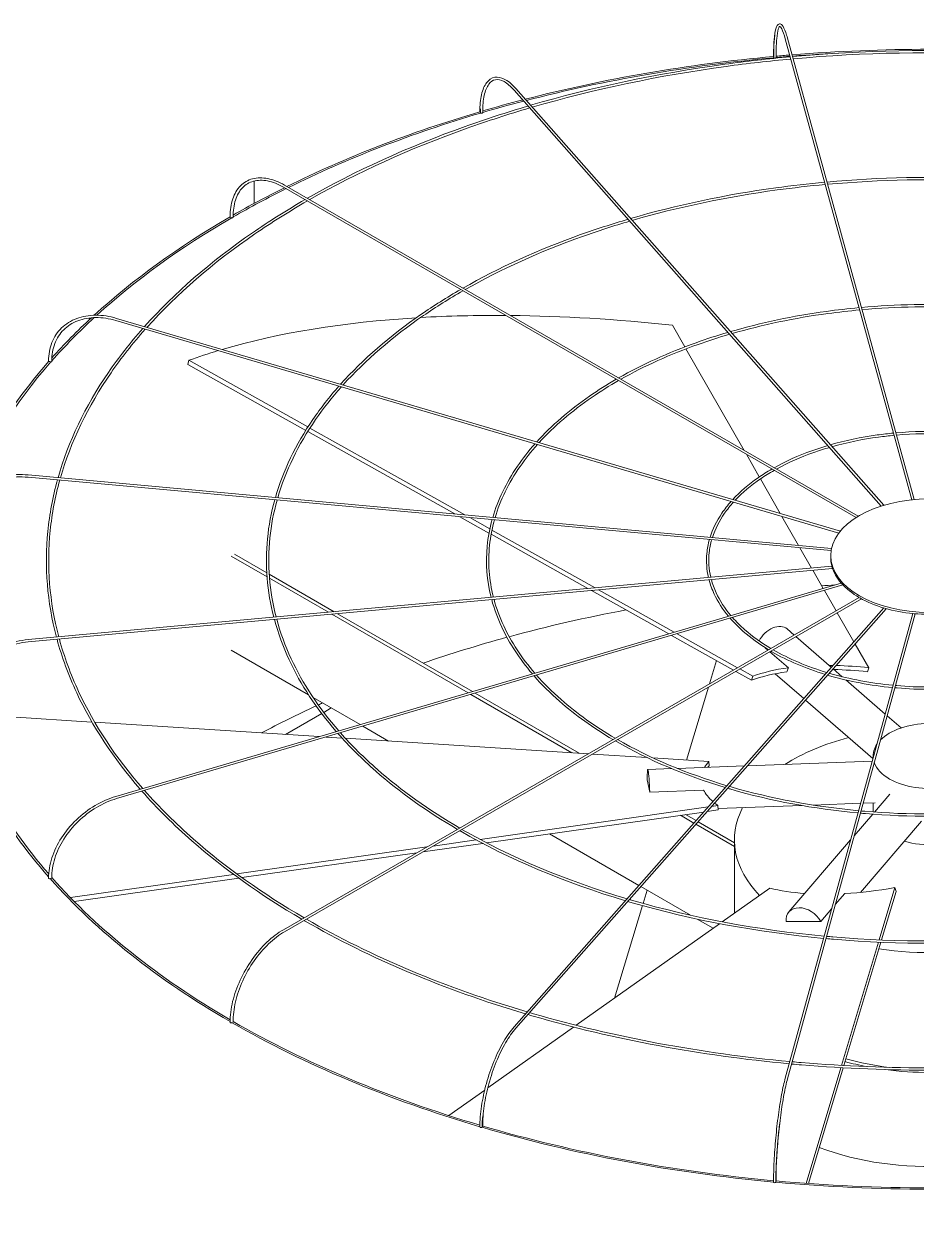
# Model space of a CAD drawing. Header units: millimetres. Extents: x -312439 to 477422, y -331570 to 212570.
# Drawn here: x -171475 to -170528, y -85869 to -84605 of the extents above; entities that cross this region are included whole.
import ezdxf

# ---------------------------------------------------------------- set-up
doc = ezdxf.new("R2010")
doc.units = ezdxf.units.MM

msp = doc.modelspace()

# ---------------------------------------------------------------- linework, layer by layer
at = {"color": 3, "linetype": 'Continuous', "lineweight": 0, "extrusion": (-1.11022e-16, 0.816497, 0.57735)}
for p, q in [((-170666.743, -84621.283), (-170532.388, -85111.041)), ((-170529.913, -85110.803), (-170664.381, -84620.635)), ((-170564.789, -85117.701), (-170954.738, -84675.844)), ((-170562.224, -85116.905), (-170952.902, -84674.223)), ((-171230.769, -84772.393), (-171230.769, -84796.166)), ((-171198.415, -84776.83), (-170589.223, -85128.547)), ((-171199.639, -84778.951), (-170591.588, -85130.01)), ((-171403.974, -84917.719), (-171403.974, -84918.007)), ((-171405.706, -84917.9), (-171405.706, -84919.62)), ((-170609.9, -85146.452), (-171377.526, -84920.636)), ((-170608.265, -85144.38), (-171376.835, -84918.286)), ((-170773.442, -84948.632), (-170786.653, -84925.571)), ((-170710.477, -85058.541), (-170772.209, -84950.783)), ((-171301.275, -84967.188), (-171300.04, -84962.9)), ((-171176.042, -85037.379), (-171301.275, -84967.188)), ((-171300.04, -84962.9), (-171173.716, -85033.703)), ((-171017.771, -85126.087), (-171173.903, -85038.578)), ((-171171.575, -85034.903), (-171007.154, -85127.058)), ((-170694.313, -85086.755), (-170708.056, -85062.767)), ((-170618.099, -85165.094), (-171470.952, -85087.106)), ((-170617.641, -85162.676), (-171470.729, -85084.667)), ((-170672.051, -85125.615), (-170693.092, -85088.887)), ((-170981.417, -85146.463), (-171012.527, -85129.026)), ((-171001.91, -85129.997), (-170980.524, -85141.984)), ((-170652.654, -85159.475), (-170670.292, -85128.686)), ((-170978.285, -85143.239), (-170868.813, -85204.596)), ((-170876.451, -85205.295), (-170979.157, -85147.729)), ((-171217.384, -85188.693), (-171251.708, -85168.876)), ((-170638.852, -85183.568), (-170651.167, -85162.07)), ((-170618.508, -85172.43), (-170618.508, -85170.43)), ((-170617.295, -85181.596), (-171470.952, -85259.658)), ((-171255.172, -85170.876), (-171217.112, -85192.85)), ((-171470.729, -85262.097), (-170616.572, -85183.99)), ((-171145.945, -85229.938), (-171214.842, -85190.161)), ((-171214.54, -85194.335), (-171151.926, -85230.485)), ((-170626.467, -85205.186), (-170637.513, -85185.905)), ((-170607.345, -85199.561), (-171377.526, -85426.128)), ((-170605.507, -85201.573), (-171376.835, -85428.478)), ((-170790.534, -85253.45), (-170872.678, -85207.409)), ((-170865.04, -85206.711), (-170784.707, -85251.736)), ((-170612.818, -85229.011), (-170625.215, -85207.371)), ((-171199.639, -85567.813), (-170588.302, -85214.857)), ((-170585.825, -85216.255), (-171198.415, -85569.934)), ((-171148.249, -85232.608), (-171003.591, -85316.126)), ((-170999.002, -85314.776), (-171142.268, -85232.061)), ((-170562.083, -85225.996), (-170954.738, -85670.92)), ((-170559.479, -85226.749), (-170952.902, -85672.541)), ((-170666.743, -85725.481), (-170531.345, -85231.923)), ((-170528.866, -85232.146), (-170664.381, -85726.129)), ((-170593.895, -85262.043), (-170611.6, -85231.137)), ((-170721.837, -85291.953), (-170787.546, -85255.124)), ((-170781.72, -85253.41), (-170717.46, -85289.427)), ((-170664.868, -85248.321), (-170657.43, -85254.768)), ((-170655.471, -85256.465), (-170617.79, -85289.119)), ((-171172.916, -85318.366), (-171255.172, -85270.876)), ((-170688.067, -85268.174), (-170685.101, -85270.744)), ((-170578.17, -85289.491), (-170592.609, -85264.288)), ((-170747.198, -85306.595), (-170739.743, -85281.917)), ((-170683.142, -85272.441), (-170663.413, -85289.538)), ((-170702.6, -85302.735), (-170719.351, -85293.347)), ((-170714.975, -85290.82), (-170701.365, -85298.448)), ((-170677.453, -85295.923), (-170647.048, -85322.272)), ((-170615.939, -85290.723), (-170606.358, -85299.025)), ((-170579.406, -85293.778), (-170578.17, -85289.491)), ((-170702.6, -85302.735), (-170701.365, -85298.448)), ((-170602.336, -85302.511), (-170560.625, -85338.657)), ((-171118.333, -85349.88), (-171168.178, -85321.102)), ((-171000.662, -85317.818), (-170893.314, -85379.795)), ((-170885.525, -85380.292), (-170996.072, -85316.467)), ((-170771.652, -85387.555), (-170748.232, -85310.021)), ((-171148.842, -85332.266), (-171156.904, -85336.92)), ((-170645.197, -85323.876), (-170573.593, -85385.926)), ((-171403.006, -85347.285), (-171489.168, -85341.79)), ((-171161.808, -85362.67), (-171400.063, -85347.473)), ((-171159.042, -85338.154), (-171197.554, -85360.39)), ((-170558.573, -85340.435), (-170543.637, -85353.378)), ((-171088.03, -85367.375), (-171115.403, -85351.572)), ((-171137.43, -85364.224), (-171154.675, -85363.125)), ((-170875.906, -85380.905), (-171133.911, -85364.449)), ((-170813.871, -85384.862), (-170871.494, -85381.187)), ((-170747.76, -85389.079), (-170807.228, -85385.286)), ((-170573.478, -85383.29), (-170573.478, -85385.508)), ((-170812.755, -85397.642), (-170787.278, -85396.698)), ((-170781.327, -85396.477), (-170710.21, -85393.841)), ((-170747.664, -85393.746), (-170747.76, -85389.079)), ((-170706.832, -85393.716), (-170574.383, -85388.807)), ((-170810.715, -85421.571), (-170813.348, -85408.564)), ((-170753.487, -85419.45), (-170810.715, -85421.571)), ((-170744.931, -85436.886), (-170738.276, -85435.94)), ((-170738.181, -85440.607), (-170738.276, -85435.94)), ((-170738.211, -85439.125), (-170649.316, -85435.83)), ((-170637.058, -85435.376), (-170586.646, -85433.507)), ((-170584.08, -85433.412), (-170571.159, -85432.933)), ((-170573.478, -85433.019), (-170573.478, -85442.689)), ((-170571.945, -85442.801), (-170555.6, -85423.73)), ((-170990.907, -85471.856), (-170748.666, -85437.417)), ((-170753.39, -85442.769), (-170983.919, -85475.543)), ((-170778.143, -85446.289), (-170763.803, -85454.568)), ((-170761.464, -85451.918), (-170772.584, -85445.498)), ((-170738.181, -85440.607), (-170749.654, -85442.238)), ((-170593.581, -85468.046), (-170573.926, -85445.112)), ((-170761.638, -85455.818), (-170720.756, -85479.421)), ((-170720.756, -85475.421), (-170759.3, -85453.168)), ((-170586.869, -85528.16), (-170522.028, -85452.503)), ((-171040.832, -85478.954), (-170994.996, -85472.437)), ((-170822.266, -85520.814), (-170917.125, -85466.047)), ((-170720.756, -85550.29), (-170720.756, -85472.528)), ((-170662.959, -85548.996), (-170597.316, -85472.405)), ((-171249.105, -85508.564), (-171047.331, -85479.878)), ((-171058.087, -85486.088), (-171243.72, -85512.479)), ((-170988.072, -85476.134), (-171051.588, -85485.164)), ((-171425.941, -85533.704), (-171252.567, -85509.056)), ((-171247.214, -85512.976), (-171421.91, -85537.812)), ((-170767.493, -85552.438), (-170820.102, -85522.064)), ((-170683.172, -85523.667), (-170733.665, -85559.433)), ((-170567.132, -85578.628), (-170550.494, -85523.142)), ((-170549.164, -85527.334), (-170550.494, -85523.142)), ((-170817.668, -85539.898), (-170813.443, -85525.908)), ((-170613.609, -85541.056), (-170603.657, -85529.443)), ((-170549.164, -85527.334), (-170564.578, -85578.737)), ((-170848.041, -85640.45), (-170818.377, -85542.243)), ((-170629.089, -85559.117), (-170617.345, -85545.414)), ((-170736.436, -85561.397), (-170888.898, -85669.39)), ((-170743.414, -85566.339), (-170760.478, -85556.488)), ((-170665.916, -85559.263), (-170629.089, -85559.117)), ((-170607.118, -85711.974), (-170567.858, -85581.047)), ((-170565.304, -85581.158), (-170604.574, -85712.118)), ((-170891.525, -85671.251), (-170982.647, -85735.795)), ((-170644.698, -85837.295), (-170607.841, -85714.385)), ((-170605.297, -85714.531), (-170642.165, -85837.478)), ((-170985.971, -85738.15), (-171024.209, -85765.236))]:
    msp.add_line(p, q, dxfattribs=at)
at = {"color": 3, "linetype": 'Continuous', "lineweight": 0}
for centre, major_axis, ratio, start_param, end_param in [((-170513.583, -85237.965), (-1048.768, 0), 0.57735027, 4.85438672, 4.86842813), ((-170513.583, -85237.965), (-1048.768, 0), 0.57735027, 4.57359934, 4.85199434), ((-170513.583, -85237.965), (-1046.319, 0), 0.57735027, 4.79833842, 4.85195343), ((-170513.583, -85237.965), (-1048.768, 0), 0.57735027, 4.87097639, 5.13416564), ((-170513.583, -85237.965), (-1046.319, 0), 0.57735027, 4.87108521, 5.13404975), ((-170677.983, -84640.512), (1.225, 0), 0.57735027, 3.14159265, 3.70729107), ((-170677.792, -84641.211), (1.225, 0.004), 0.56474576, 3.29698969, 4.86778602), ((-170677.792, -84641.211), (1.225, 0.004), 0.56474576, 4.86778602, 6.28318531), ((-170513.583, -85237.965), (-1046.319, 0), 0.57735027, 4.85435141, 4.86879705), ((-170513.583, -85237.965), (-1048.768, 0), 0.57735027, 5.13694439, 5.18189128), ((-170513.583, -85237.965), (-1046.319, 0), 0.57735027, 5.13683502, 5.18307763), ((-170513.583, -85237.965), (-1048.768, 0), 0.57735027, 5.18510484, 5.42093263), ((-170513.583, -85237.965), (-1046.319, 0), 0.57735027, 5.18527527, 5.42075236), ((-170989.868, -84699.019), (1.225, 0), 0.57735027, 3.14159265, 4.134446), ((-170989.312, -84699.65), (1.225, 0.01), 0.56597275, 3.60793822, 5.17873454), ((-170989.312, -84699.65), (1.225, 0.01), 0.56597275, 5.17873454, 6.28318531), ((-170513.583, -85237.965), (-1046.319, 0), 0.57735027, 5.42407254, 5.49730565), ((-170513.583, -85237.965), (-1048.768, 0), 0.57735027, 5.42424502, 5.49496708), ((-170513.583, -85237.965), (-1048.768, 0), 0.57735027, 5.49938311, 5.72060344), ((-170513.583, -85237.965), (-1046.319, 0), 0.57735027, 5.49937067, 5.71908805), ((-171255.174, -84810.307), (1.225, 0), 0.57735027, 3.14159265, 4.45055499), ((-171254.308, -84810.807), (1.225, 0.016), 0.56830663, 3.91933875, 5.49013508), ((-171254.308, -84810.807), (1.225, 0.016), 0.56830663, 5.49013508, 6.28318531), ((-170513.583, -85237.965), (-1046.319, 0), 0.57735027, 5.72402786, 5.81143896), ((-170513.583, -85237.965), (-1048.768, 0), 0.57735027, 5.72583618, 5.80677108), ((-170512.347, -85404.389), (-971.388, 279.904), 0.41303809, 5.42335715, 5.70815224), ((-170512.347, -85404.389), (-971.388, 279.904), 0.41303809, 5.31032739, 5.41762277), ((-170512.347, -85404.389), (-971.388, 279.904), 0.41303809, 5.11506512, 5.30461302), ((-170512.347, -85404.389), (-971.388, 279.904), 0.41303809, 5.71506764, 5.76687966), ((-170513.583, -85237.965), (-1048.768, 0), 0.57735027, 5.81359811, 6.07011802), ((-170513.583, -85237.965), (-1046.319, 0), 0.57735027, 5.81336511, 6.06128621), ((-171447.929, -84963.481), (1.225, 0), 0.57735027, 3.14159265, 4.76471425), ((-171446.838, -84963.802), (1.225, 0.021), 0.57151893, 4.23145457, 5.8022509), ((-171446.838, -84963.802), (1.225, 0.021), 0.57151893, 5.8022509, 6.28318531), ((-170514.016, -85172.43), (-104.492, 0), 0.57735027, 0, 0.1535113), ((-170514.016, -85172.43), (-104.492, 0), 0.57735027, 0.16064797, 0.46767057), ((-170513.583, -85802.853), (1046.319, 0), 0.57735027, 1.66704137, 1.68043487), ((-170514.016, -85172.43), (-104.492, 0), 0.57735027, 0.47480723, 0.78182983), ((-170514.016, -85172.43), (-104.492, 0), 0.57735027, 0.7889665, 1.0959891), ((-170513.583, -85802.853), (1046.319, 0), 0.57735027, 1.88378363, 2.01152702), ((-170514.016, -85172.43), (-104.492, 0), 0.57735027, 1.10312576, 1.41014836), ((-170514.016, -85172.43), (-104.492, 0), 0.57735027, 1.41728503, 1.72430763), ((-170679.347, -85265.029), (-14.478, -16.707), 0.67950023, 3.14159265, 5.02860292), ((-170513.583, -85802.853), (1046.319, 0), 0.57735027, 2.01409491, 2.11046953), ((-170513.583, -85408.676), (-233.097, 67.167), 0.41303809, 5.53223376, 5.76687966), ((-170512.347, -85404.389), (233.097, -67.167), 0.41303809, 2.38836611, 2.62528701), ((-170512.347, -85404.389), (233.097, -67.167), 0.41303809, 2.14647482, 2.1667574), ((-170513.583, -85408.676), (-233.097, 67.167), 0.41303809, 5.11506512, 5.27837519), ((-170512.347, -85404.389), (233.097, -67.167), 0.41303809, 1.97347247, 2.1313259), ((-170513.583, -85237.965), (-1048.768, 0), 0.57735027, 0.1585854, 0.46892864), ((-170513.583, -85237.965), (-1046.319, 0), 0.57735027, 0.15790655, 0.46457773), ((-170513.583, -85802.853), (1046.319, 0), 0.57735027, 2.24276735, 2.31574628), ((-170513.583, -85802.853), (1046.319, 0), 0.57735027, 2.23436866, 2.24000128), ((-170513.583, -85383.29), (-59.895, 0), 0.57735027, 3.69756416, 5.76575409), ((-170513.583, -85472.528), (-207.174, 0), 0.57735027, 5.13902547, 5.54737639), ((-170513.583, -85383.29), (-59.895, 0), 0.57735027, 5.91432374, 6.33788761), ((-170811.936, -85419.735), (-0.819, 22.092), 0.05230802, 4.627231, 7.32191967), ((-170513.678, -85404.009), (-242.531, -4.942), 0.30331876, 6.01219977, 6.09914028), ((-170513.583, -85408.676), (-242.531, -4.942), 0.30331876, 6.01219977, 6.0333648), ((-170513.583, -85383.29), (-59.895, 0), 0.57735027, 0.20327195, 0.78539816), ((-170513.583, -85383.29), (-59.895, 0), 0.57735027, 0.78539816, 2.89978042), ((-170513.678, -85404.009), (-242.531, -4.942), 0.30331876, 0.14390811, 0.31767721), ((-170513.678, -85404.009), (-242.531, -4.942), 0.30331876, 0.34103276, 0.38082901), ((-170513.583, -85472.528), (-207.174, 0), 0.57735027, 5.99169836, 6.79713651), ((-170513.583, -85442.912), (-59.895, 0), 0.57735027, 1.1079301, 2.23846982), ((-171447.929, -85512.949), (1.225, 0), 0.57735027, 3.14159265, 5.70719205), ((-170513.583, -85237.965), (-1048.768, 0), 0.57735027, 0.4725868, 0.78374969), ((-171446.838, -85512.628), (1.225, 0.021), 0.58304212, 5.17373692, 6.28318531), ((-170513.583, -85237.965), (-1046.319, 0), 0.57735027, 0.47175253, 0.78145685), ((-170514.913, -85404.484), (-231.216, -73.381), 0.44048996, 0.62708313, 0.83556185), ((-170514.913, -85404.484), (-231.216, -73.381), 0.44048996, 1.04197677, 1.27889767), ((-170646.172, -85563.382), (16.786, -14.386), 0.73180825, 1.0914656, 3.78615427), ((-170513.583, -85472.528), (-207.174, 0), 0.57735027, 1.30817895, 1.9425337), ((-171255.174, -85666.123), (1.225, 0), 0.57735027, 3.14159265, 6.02135132), ((-170513.583, -85237.965), (-1048.768, 0), 0.57735027, 0.78656596, 1.09808088), ((-171254.308, -85665.623), (1.225, 0.017), 0.58625442, 5.48989346, 6.28318531), ((-170513.583, -85237.965), (-1046.319, 0), 0.57735027, 0.78587838, 1.09689941), ((-170513.583, -85597.033), (-212.072, 0), 0.57735027, 1.13383327, 1.25213937), ((-170513.583, -85597.033), (-207.174, 0), 0.57735027, 1.12739667, 1.36460952), ((-170513.583, -85597.033), (-212.072, 0), 0.57735027, 1.3476903, 1.79509044), ((-170989.312, -85776.78), (-1.225, -0.011), 0.58858829, 2.66526492, 3.14159265), ((-170513.583, -85237.965), (-1046.319, 0), 0.57735027, 1.10010535, 1.41183726), ((-170989.868, -85777.41), (-1.225, 0), 0.57735027, 0, 3.14159265), ((-170513.583, -85237.965), (-1048.768, 0), 0.57735027, 1.10054445, 1.41220862), ((-170513.583, -85697.033), (-212.072, 0), 0.57735027, 0.98594125, 2.34464399), ((-170513.583, -85800.853), (-1048.768, 0), 0.57735027, 0, 3.14159265), ((-170677.983, -85835.917), (-1.225, 0), 0.57735027, 0, 3.14159265), ((-170513.583, -85237.965), (-1048.768, 0), 0.57735027, 1.41453598, 1.72626058), ((-170677.792, -85835.219), (-1.225, -0.004), 0.58981528, 2.98275574, 3.14159265), ((-170513.583, -85237.965), (-1046.319, 0), 0.57735027, 1.41438895, 1.72636573)]:
    msp.add_ellipse(centre, major_axis=major_axis, ratio=ratio, start_param=start_param, end_param=end_param, dxfattribs=at)
msp.add_ellipse((-170514.016, -85170.43), major_axis=(-104.492, 0), ratio=0.57735027, dxfattribs=at)
for points, knots in [([(-170679.208, -84640.512), (-170679.208, -84633.698), (-170679.002, -84627.632), (-170678.191, -84617.559), (-170677.593, -84613.562), (-170675.986, -84607.875), (-170675.084, -84605.814), (-170671.944, -84605.353), (-170670.95, -84605.943), (-170668.746, -84608.285), (-170667.516, -84610.903), (-170665.598, -84616.428), (-170664.989, -84618.419), (-170664.381, -84620.635)], [4.71238898, 4.71238898, 4.71238898, 4.71238898, 5.02654825, 5.02654825, 5.34070751, 5.34070751, 5.65486678, 5.65486678, 5.82360284, 5.82360284, 6.1377621, 6.1377621, 6.28318531, 6.28318531, 6.28318531, 6.28318531]), ([(-170666.743, -84621.283), (-170668.016, -84616.643), (-170669.293, -84613.077), (-170671.517, -84608.754), (-170672.514, -84608.155), (-170672.62, -84608.155), (-170673.439, -84608.75), (-170674.848, -84613.408), (-170675.426, -84616.807), (-170676.268, -84625.781), (-170676.516, -84631.5), (-170676.568, -84639.052), (-170676.57, -84640.12), (-170676.567, -84641.207)], [0, 0, 0, 0, 0.31526689, 0.31526689, 0.60947257, 0.60947257, 0.92674061, 0.92674061, 1.22083726, 1.22083726, 1.53563039, 1.53563039, 1.5863402, 1.5863402, 1.5863402, 1.5863402]), ([(-170677.681, -84615.972), (-170677.717, -84616.214), (-170677.753, -84616.461), (-170678.361, -84620.809), (-170678.738, -84626.021), (-170678.99, -84634.97), (-170679.026, -84638.011), (-170679.016, -84641.212)], [7.384497053, 7.384497053, 7.384497053, 7.384497053, 7.403952931, 7.403952931, 7.721220971, 7.721220971, 7.869487909, 7.869487909, 7.869487909, 7.869487909]), ([(-170369.005, -84640.153), (-170390.25, -84638.232), (-170411.61, -84636.732), (-170508.31, -84631.889), (-170584.376, -84633.401), (-170659.026, -84640.153)], [3.771589677, 3.771589677, 3.771589677, 3.771589677, 3.840445898, 3.840445898, 4.082391957, 4.082391957, 4.082391957, 4.082391957]), ([(-170369.663, -84642.553), (-170390.455, -84640.678), (-170411.357, -84639.209), (-170507.609, -84634.337), (-170583.697, -84635.82), (-170658.368, -84642.553)], [3.7720633, 3.7720633, 3.7720633, 3.7720633, 3.839550132, 3.839550132, 4.081918334, 4.081918334, 4.081918334, 4.081918334]), ([(-170661.504, -84640.379), (-170684.801, -84642.523), (-170707.958, -84645.176), (-170802.326, -84658.141), (-170871.736, -84672.821), (-170937.241, -84691.969)], [4.085069591, 4.085069591, 4.085069591, 4.085069591, 4.160608173, 4.160608173, 4.395665913, 4.395665913, 4.395665913, 4.395665913]), ([(-170660.846, -84642.779), (-170683.877, -84644.892), (-170706.772, -84647.503), (-170800.758, -84660.345), (-170870.053, -84674.944), (-170935.45, -84693.998)], [4.084600117, 4.084600117, 4.084600117, 4.084600117, 4.159387709, 4.159387709, 4.39434399, 4.39434399, 4.39434399, 4.39434399]), ([(-170991.093, -84699.019), (-170991.093, -84692.159), (-170990.491, -84685.964), (-170988.106, -84675.462), (-170986.327, -84671.151), (-170981.605, -84664.812), (-170978.609, -84662.788), (-170972.049, -84661.65), (-170968.612, -84662.343), (-170961.359, -84666.024), (-170957.502, -84669.167), (-170953.405, -84673.658), (-170953.153, -84673.938), (-170952.902, -84674.223)], [4.71238898, 4.71238898, 4.71238898, 4.71238898, 5.02654825, 5.02654825, 5.34070751, 5.34070751, 5.65486678, 5.65486678, 5.94845155, 5.94845155, 6.26261081, 6.26261081, 6.28318531, 6.28318531, 6.28318531, 6.28318531]), ([(-170954.738, -84675.844), (-170958.394, -84671.701), (-170962.026, -84668.639), (-170968.758, -84664.952), (-170971.82, -84664.326), (-170977.185, -84665.266), (-170979.573, -84666.842), (-170983.681, -84672.436), (-170985.347, -84676.454), (-170987.556, -84686.466), (-170988.115, -84692.428), (-170988.091, -84699.254), (-170988.089, -84699.446), (-170988.088, -84699.639)], [0, 0, 0, 0, 0.31464476, 0.31464476, 0.6289116, 0.6289116, 0.94617964, 0.94617964, 1.26344768, 1.26344768, 1.5772832, 1.5772832, 1.5863402, 1.5863402, 1.5863402, 1.5863402]), ([(-170939.836, -84692.73), (-170962.653, -84699.451), (-170984.993, -84706.713), (-171067.384, -84736.126), (-171123.7, -84761.77), (-171174.277, -84790.766)], [4.398772282, 4.398772282, 4.398772282, 4.398772282, 4.480777933, 4.480777933, 4.708868502, 4.708868502, 4.708868502, 4.708868502]), ([(-170938.047, -84694.757), (-170960.769, -84701.428), (-170983.016, -84708.636), (-171065.173, -84737.863), (-171121.358, -84763.359), (-171171.822, -84792.183)], [4.39745622, 4.39745622, 4.39745622, 4.39745622, 4.479217897, 4.479217897, 4.707006068, 4.707006068, 4.707006068, 4.707006068]), ([(-170990.5, -84695.602), (-170990.523, -84696.418), (-170990.536, -84697.246), (-170990.543, -84698.603), (-170990.542, -84699.126), (-170990.537, -84699.653)], [7.8059806913, 7.8059806913, 7.8059806913, 7.8059806913, 7.8451401512, 7.8451401512, 7.8694167814, 7.8694167814, 7.8694167814, 7.8694167814]), ([(-171256.398, -84810.307), (-171256.398, -84803.407), (-171255.454, -84797.026), (-171251.72, -84785.912), (-171248.927, -84781.177), (-171241.733, -84773.897), (-171237.339, -84771.354), (-171227.469, -84768.748), (-171222.003, -84768.68), (-171210.546, -84770.956), (-171204.55, -84773.307), (-171198.52, -84776.769), (-171198.467, -84776.799), (-171198.415, -84776.83)], [3.14159265, 3.14159265, 3.14159265, 3.14159265, 3.45575192, 3.45575192, 3.76991118, 3.76991118, 4.08269654, 4.08269654, 4.39544819, 4.39544819, 4.70960746, 4.70960746, 4.71238898, 4.71238898, 4.71238898, 4.71238898]), ([(-171199.639, -84778.951), (-171205.389, -84775.632), (-171211.114, -84773.39), (-171221.912, -84771.25), (-171226.978, -84771.349), (-171235.981, -84773.804), (-171239.927, -84776.153), (-171246.418, -84782.926), (-171248.96, -84787.36), (-171252.34, -84797.948), (-171253.172, -84804.098), (-171253.083, -84810.791)], [1.57079633, 1.57079633, 1.57079633, 1.57079633, 1.88806437, 1.88806437, 2.20533241, 2.20533241, 2.52260045, 2.52260045, 2.83986849, 2.83986849, 3.15713653, 3.15713653, 3.15713653, 3.15713653]), ([(-170624.937, -84773.674), (-170642.397, -84775.285), (-170659.751, -84777.275), (-170730.303, -84786.977), (-170782.162, -84797.932), (-170831.123, -84812.212)], [4.085383912, 4.085383912, 4.085383912, 4.085383912, 4.160809561, 4.160809561, 4.394762921, 4.394762921, 4.394762921, 4.394762921]), ([(-170624.279, -84776.074), (-170641.473, -84777.653), (-170658.565, -84779.602), (-170728.735, -84789.181), (-170780.478, -84800.056), (-170829.332, -84814.242)], [4.084758769, 4.084758769, 4.084758769, 4.084758769, 4.159183124, 4.159183124, 4.392998475, 4.392998475, 4.392998475, 4.392998475]), ([(-170405.572, -84773.448), (-170421.421, -84772.02), (-170437.354, -84770.905), (-170509.668, -84767.289), (-170566.59, -84768.414), (-170622.459, -84773.448)], [3.772165081, 3.772165081, 3.772165081, 3.772165081, 3.840593344, 3.840593344, 4.081816553, 4.081816553, 4.081816553, 4.081816553]), ([(-170406.23, -84775.849), (-170421.626, -84774.467), (-170437.101, -84773.382), (-170508.967, -84769.738), (-170565.911, -84770.833), (-170621.801, -84775.849)], [3.772797592, 3.772797592, 3.772797592, 3.772797592, 3.839399606, 3.839399606, 4.081184042, 4.081184042, 4.081184042, 4.081184042]), ([(-171176.731, -84792.178), (-171196.265, -84803.46), (-171214.937, -84815.242), (-171277.021, -84858.075), (-171315.499, -84891.521), (-171347.169, -84927.013)], [4.712563603, 4.712563603, 4.712563603, 4.712563603, 4.800982872, 4.800982872, 5.022068239, 5.022068239, 5.022068239, 5.022068239]), ([(-171174.28, -84793.592), (-171193.771, -84804.807), (-171212.401, -84816.519), (-171274.443, -84859.151), (-171312.91, -84892.457), (-171344.568, -84927.778)], [4.710711416, 4.710711416, 4.710711416, 4.710711416, 4.799012884, 4.799012884, 5.020261931, 5.020261931, 5.020261931, 5.020261931]), ([(-170833.719, -84812.973), (-170850.872, -84818.028), (-170867.666, -84823.489), (-170929.228, -84845.479), (-170971.237, -84864.589), (-171009.004, -84886.186)], [4.398901247, 4.398901247, 4.398901247, 4.398901247, 4.481035777, 4.481035777, 4.70761983, 4.70761983, 4.70761983, 4.70761983]), ([(-170831.93, -84815), (-170848.987, -84820.005), (-170865.689, -84825.412), (-170927.016, -84847.217), (-170968.894, -84866.179), (-171006.547, -84887.605)], [4.397147207, 4.397147207, 4.397147207, 4.397147207, 4.478956818, 4.478956818, 4.705132161, 4.705132161, 4.705132161, 4.705132161]), ([(-171011.459, -84887.597), (-171026.183, -84896.1), (-171040.254, -84904.982), (-171086.613, -84936.987), (-171115.279, -84961.87), (-171138.93, -84988.272)], [4.712541759, 4.712541759, 4.712541759, 4.712541759, 4.801308866, 4.801308866, 5.020482203, 5.020482203, 5.020482203, 5.020482203]), ([(-171009.008, -84889.012), (-171023.688, -84897.448), (-171037.718, -84906.259), (-171084.033, -84938.064), (-171112.688, -84962.806), (-171136.325, -84989.038)], [4.710072273, 4.710072273, 4.710072273, 4.710072273, 4.798683598, 4.798683598, 5.018063384, 5.018063384, 5.018063384, 5.018063384]), ([(-170442.127, -84906.699), (-170452.583, -84905.764), (-170463.094, -84905.033), (-170511.031, -84902.644), (-170548.812, -84903.381), (-170585.905, -84906.699)], [3.773286698, 3.773286698, 3.773286698, 3.773286698, 3.840886477, 3.840886477, 4.080694936, 4.080694936, 4.080694936, 4.080694936]), ([(-170442.785, -84909.1), (-170452.788, -84908.211), (-170462.841, -84907.509), (-170510.329, -84905.093), (-170548.133, -84905.801), (-170585.246, -84909.1)], [3.774238416, 3.774238416, 3.774238416, 3.774238416, 3.839097695, 3.839097695, 4.079743218, 4.079743218, 4.079743218, 4.079743218]), ([(-171449.154, -84963.481), (-171449.154, -84956.552), (-171447.956, -84949.953), (-171443.255, -84938.076), (-171439.75, -84932.802), (-171430.788, -84924.134), (-171425.334, -84920.744), (-171413.05, -84916.179), (-171406.223, -84915.004), (-171391.871, -84914.952), (-171384.347, -84916.076), (-171376.835, -84918.286)], [4.71238898, 4.71238898, 4.71238898, 4.71238898, 5.02654825, 5.02654825, 5.34070751, 5.34070751, 5.65486678, 5.65486678, 5.96902604, 5.96902604, 6.28318531, 6.28318531, 6.28318531, 6.28318531]), ([(-171377.526, -84920.636), (-171384.789, -84918.499), (-171392.037, -84917.432), (-171405.774, -84917.524), (-171412.259, -84918.683), (-171423.827, -84923.083), (-171428.91, -84926.322), (-171437.207, -84934.554), (-171440.423, -84939.549), (-171444.684, -84950.84), (-171445.726, -84957.137), (-171445.614, -84963.781)], [0, 0, 0, 0, 0.31726804, 0.31726804, 0.63453608, 0.63453608, 0.95180412, 0.95180412, 1.26907216, 1.26907216, 1.5863402, 1.5863402, 1.5863402, 1.5863402]), ([(-170588.383, -84906.925), (-170600.001, -84908.001), (-170611.549, -84909.329), (-170658.291, -84915.768), (-170692.61, -84923.003), (-170725.037, -84932.42)], [4.086037534, 4.086037534, 4.086037534, 4.086037534, 4.161210359, 4.161210359, 4.393038284, 4.393038284, 4.393038284, 4.393038284]), ([(-170587.725, -84909.324), (-170599.077, -84910.369), (-170610.362, -84911.656), (-170656.723, -84917.973), (-170690.925, -84925.128), (-170723.244, -84934.451)], [4.08510236, 4.08510236, 4.08510236, 4.08510236, 4.158773218, 4.158773218, 4.390386282, 4.390386282, 4.390386282, 4.390386282]), ([(-171348.967, -84929.037), (-171362.454, -84944.309), (-171374.687, -84959.954), (-171410.244, -85011.863), (-171428.196, -85049.369), (-171439.045, -85087.565)], [5.026267439, 5.026267439, 5.026267439, 5.026267439, 5.121193451, 5.121193451, 5.33524268, 5.33524268, 5.33524268, 5.33524268]), ([(-171346.371, -84929.801), (-171359.757, -84944.891), (-171371.906, -84960.343), (-171407.592, -85012.079), (-171425.658, -85049.602), (-171436.562, -85087.791)], [5.024480731, 5.024480731, 5.024480731, 5.024480731, 5.118801023, 5.118801023, 5.334410373, 5.334410373, 5.334410373, 5.334410373]), ([(-170727.633, -84933.18), (-170739.111, -84936.565), (-170750.348, -84940.223), (-170791.088, -84954.792), (-170818.805, -84967.375), (-170843.769, -84981.584)], [4.399235311, 4.399235311, 4.399235311, 4.399235311, 4.481549286, 4.481549286, 4.705249353, 4.705249353, 4.705249353, 4.705249353]), ([(-170725.844, -84935.207), (-170737.226, -84938.542), (-170748.371, -84942.146), (-170788.875, -84956.53), (-170816.459, -84968.967), (-170841.309, -84983.005)], [4.396606667, 4.396606667, 4.396606667, 4.396606667, 4.478434088, 4.478434088, 4.701505316, 4.701505316, 4.701505316, 4.701505316]), ([(-171140.73, -84990.295), (-171150.926, -85001.834), (-171160.169, -85013.658), (-171186.698, -85052.434), (-171200.074, -85080.294), (-171208.231, -85108.671)], [5.026073872, 5.026073872, 5.026073872, 5.026073872, 5.121589201, 5.121589201, 5.333322518, 5.333322518, 5.333322518, 5.333322518]), ([(-171138.134, -84991.059), (-171148.228, -85002.416), (-171157.387, -85014.047), (-171184.045, -85052.65), (-171197.534, -85080.526), (-171205.747, -85108.898)], [5.023689806, 5.023689806, 5.023689806, 5.023689806, 5.118400985, 5.118400985, 5.332193335, 5.332193335, 5.332193335, 5.332193335]), ([(-170846.227, -84982.994), (-170856.125, -84988.711), (-170865.582, -84994.685), (-170896.22, -85015.864), (-170915.086, -85032.197), (-170930.72, -85049.522)], [4.712617693, 4.712617693, 4.712617693, 4.712617693, 4.801958432, 4.801958432, 5.017472679, 5.017472679, 5.017472679, 5.017472679]), ([(-170843.776, -84984.409), (-170853.63, -84990.059), (-170863.046, -84995.962), (-170893.638, -85016.941), (-170912.49, -85033.134), (-170928.11, -85050.289)], [4.708914423, 4.708914423, 4.708914423, 4.708914423, 4.798024648, 4.798024648, 5.013814843, 5.013814843, 5.013814843, 5.013814843]), ([(-170551.828, -85040.176), (-170557.604, -85040.717), (-170563.344, -85041.383), (-170586.279, -85044.559), (-170603.057, -85048.074), (-170618.949, -85052.63)], [4.08798608, 4.08798608, 4.08798608, 4.08798608, 4.162397179, 4.162397179, 4.387898946, 4.387898946, 4.387898946, 4.387898946]), ([(-170551.17, -85042.574), (-170556.68, -85043.085), (-170562.158, -85043.709), (-170584.709, -85046.765), (-170601.37, -85050.201), (-170617.152, -85054.666)], [4.086130867, 4.086130867, 4.086130867, 4.086130867, 4.157537531, 4.157537531, 4.382563309, 4.382563309, 4.382563309, 4.382563309]), ([(-170478.682, -85039.951), (-170483.744, -85039.508), (-170488.832, -85039.161), (-170512.391, -85037.998), (-170531.033, -85038.349), (-170549.35, -85039.951)], [3.776630452, 3.776630452, 3.776630452, 3.776630452, 3.841752063, 3.841752063, 4.077351182, 4.077351182, 4.077351182, 4.077351182]), ([(-170479.34, -85042.352), (-170483.949, -85041.955), (-170488.579, -85041.636), (-170511.69, -85040.448), (-170530.354, -85040.769), (-170548.691, -85042.352)], [3.778551419, 3.778551419, 3.778551419, 3.778551419, 3.838185012, 3.838185012, 4.075430215, 4.075430215, 4.075430215, 4.075430215]), ([(-170932.526, -85051.544), (-170939.417, -85059.338), (-170945.658, -85067.328), (-170963.164, -85092.973), (-170971.965, -85111.203), (-170977.425, -85129.776)], [5.025838542, 5.025838542, 5.025838542, 5.025838542, 5.122377625, 5.122377625, 5.329668134, 5.329668134, 5.329668134, 5.329668134]), ([(-170929.928, -85052.308), (-170936.718, -85059.92), (-170942.876, -85067.717), (-170960.507, -85093.188), (-170969.422, -85111.435), (-170974.938, -85130.004)], [5.022258505, 5.022258505, 5.022258505, 5.022258505, 5.117600339, 5.117600339, 5.327918781, 5.327918781, 5.327918781, 5.327918781]), ([(-170621.548, -85053.387), (-170627.35, -85055.102), (-170633.029, -85056.957), (-170652.949, -85064.104), (-170666.371, -85070.163), (-170678.529, -85076.986)], [4.400230759, 4.400230759, 4.400230759, 4.400230759, 4.483072665, 4.483072665, 4.698193224, 4.698193224, 4.698193224, 4.698193224]), ([(-170619.758, -85055.414), (-170625.465, -85057.08), (-170631.053, -85058.88), (-170650.732, -85065.844), (-170664.018, -85071.758), (-170676.057, -85078.413)], [4.394987895, 4.394987895, 4.394987895, 4.394987895, 4.476861237, 4.476861237, 4.690631098, 4.690631098, 4.690631098, 4.690631098]), ([(-170680.996, -85078.39), (-170686.068, -85081.322), (-170690.911, -85084.387), (-170705.829, -85094.741), (-170714.891, -85102.526), (-170722.498, -85110.775)], [4.712843699, 4.712843699, 4.712843699, 4.712843699, 4.803888031, 4.803888031, 5.008535494, 5.008535494, 5.008535494, 5.008535494]), ([(-170678.542, -85079.807), (-170683.571, -85082.67), (-170688.374, -85085.665), (-170703.239, -85095.818), (-170712.281, -85103.464), (-170719.872, -85111.548)], [4.705442937, 4.705442937, 4.705442937, 4.705442937, 4.796044704, 4.796044704, 5.001045495, 5.001045495, 5.001045495, 5.001045495]), ([(-171550.492, -85143.548), (-171550.492, -85136.604), (-171549.16, -85129.774), (-171543.965, -85117.031), (-171540.103, -85111.121), (-171530.246, -85100.807), (-171524.253, -85096.403), (-171510.735, -85089.521), (-171503.212, -85087.041), (-171487.367, -85084.234), (-171479.047, -85083.907), (-171470.729, -85084.667)], [4.71238898, 4.71238898, 4.71238898, 4.71238898, 5.02654825, 5.02654825, 5.34070751, 5.34070751, 5.65486678, 5.65486678, 5.96902604, 5.96902604, 6.28318531, 6.28318531, 6.28318531, 6.28318531]), ([(-171470.952, -85087.106), (-171479.014, -85086.369), (-171487.07, -85086.699), (-171502.363, -85089.452), (-171509.596, -85091.874), (-171522.52, -85098.556), (-171528.207, -85102.814), (-171537.481, -85112.728), (-171541.068, -85118.383), (-171545.806, -85130.534), (-171546.957, -85137.029), (-171546.833, -85143.636)], [0, 0, 0, 0, 0.31726804, 0.31726804, 0.63453608, 0.63453608, 0.95180412, 0.95180412, 1.26907216, 1.26907216, 1.5863402, 1.5863402, 1.5863402, 1.5863402]), ([(-171439.716, -85089.963), (-171444.714, -85108.064), (-171448.122, -85126.315), (-171453.605, -85182.096), (-171450.529, -85219.796), (-171440.762, -85256.897)], [5.339721085, 5.339721085, 5.339721085, 5.339721085, 5.441089183, 5.441089183, 5.648615479, 5.648615479, 5.648615479, 5.648615479]), ([(-171437.237, -85090.189), (-171442.155, -85107.911), (-171445.536, -85125.771), (-171451.216, -85181.389), (-171448.169, -85219.324), (-171438.289, -85256.671)], [5.338921526, 5.338921526, 5.338921526, 5.338921526, 5.438899176, 5.438899176, 5.64936187, 5.64936187, 5.64936187, 5.64936187]), ([(-171208.907, -85111.069), (-171212.702, -85124.775), (-171215.284, -85138.596), (-171219.355, -85180.271), (-171217.116, -85208.25), (-171209.972, -85235.793)], [5.339283406, 5.339283406, 5.339283406, 5.339283406, 5.441448905, 5.441448905, 5.646435094, 5.646435094, 5.646435094, 5.646435094]), ([(-171206.428, -85111.295), (-171210.143, -85124.621), (-171212.698, -85138.051), (-171216.964, -85179.565), (-171214.755, -85207.779), (-171207.5, -85235.567)], [5.33821232, 5.33821232, 5.33821232, 5.33821232, 5.438530423, 5.438530423, 5.647409525, 5.647409525, 5.647409525, 5.647409525]), ([(-170724.321, -85112.792), (-170727.908, -85116.842), (-170731.148, -85120.998), (-170739.632, -85133.513), (-170743.854, -85142.115), (-170746.601, -85150.884)], [5.025139852, 5.025139852, 5.025139852, 5.025139852, 5.124718569, 5.124718569, 5.318852702, 5.318852702, 5.318852702, 5.318852702]), ([(-170721.72, -85113.557), (-170725.207, -85117.425), (-170728.365, -85121.388), (-170736.964, -85133.726), (-170741.298, -85142.345), (-170744.104, -85151.112)], [5.01795641, 5.01795641, 5.01795641, 5.01795641, 5.115193837, 5.115193837, 5.315025269, 5.315025269, 5.315025269, 5.315025269]), ([(-170978.111, -85132.174), (-170980.696, -85141.469), (-170982.447, -85150.845), (-170985.106, -85178.416), (-170983.699, -85196.688), (-170979.163, -85214.687)], [5.33857876, 5.33857876, 5.33857876, 5.33857876, 5.442163387, 5.442163387, 5.64226325, 5.64226325, 5.64226325, 5.64226325]), ([(-170975.631, -85132.4), (-170978.136, -85141.315), (-170979.861, -85150.301), (-170982.713, -85177.71), (-170981.336, -85196.218), (-170976.694, -85214.461)], [5.336959594, 5.336959594, 5.336959594, 5.336959594, 5.437790201, 5.437790201, 5.643665153, 5.643665153, 5.643665153, 5.643665153]), ([(-170747.314, -85153.278), (-170748.69, -85158.163), (-170749.611, -85163.093), (-170750.861, -85176.56), (-170750.277, -85185.126), (-170748.331, -85193.579)], [5.336493801, 5.336493801, 5.336493801, 5.336493801, 5.444267704, 5.444267704, 5.629920419, 5.629920419, 5.629920419, 5.629920419]), ([(-170744.831, -85153.505), (-170746.127, -85158.01), (-170747.023, -85162.549), (-170748.459, -85175.855), (-170747.908, -85184.657), (-170745.868, -85193.354)], [5.333180829, 5.333180829, 5.333180829, 5.333180829, 5.43554784, 5.43554784, 5.632366847, 5.632366847, 5.632366847, 5.632366847]), ([(-170745.266, -85195.758), (-170743.993, -85200.531), (-170742.272, -85205.267), (-170736.279, -85218.221), (-170731.061, -85226.303), (-170724.543, -85234.037)], [5.650528691, 5.650528691, 5.650528691, 5.650528691, 5.758797505, 5.758797505, 5.950674573, 5.950674573, 5.950674573, 5.950674573]), ([(-170747.74, -85195.984), (-170746.392, -85201.14), (-170744.538, -85206.247), (-170738.412, -85219.369), (-170733.352, -85227.251), (-170727.105, -85234.791)], [5.647555853, 5.647555853, 5.647555853, 5.647555853, 5.761093974, 5.761093974, 5.943993783, 5.943993783, 5.943993783, 5.943993783]), ([(-170978.539, -85217.089), (-170975.908, -85226.915), (-170972.346, -85236.654), (-170959.874, -85263.422), (-170948.957, -85280.128), (-170935.342, -85296.049)], [5.651173142, 5.651173142, 5.651173142, 5.651173142, 5.760561648, 5.760561648, 5.95641101, 5.95641101, 5.95641101, 5.95641101]), ([(-170976.063, -85216.863), (-170973.509, -85226.306), (-170970.08, -85235.674), (-170957.745, -85262.271), (-170946.664, -85279.177), (-170932.764, -85295.291)], [5.65270674, 5.65270674, 5.65270674, 5.65270674, 5.759411073, 5.759411073, 5.959865306, 5.959865306, 5.959865306, 5.959865306]), ([(-171209.336, -85238.194), (-171205.423, -85252.69), (-171200.154, -85267.06), (-171181.339, -85307.474), (-171164.556, -85333.002), (-171143.557, -85357.301)], [5.652395762, 5.652395762, 5.652395762, 5.652395762, 5.760377777, 5.760377777, 5.960593901, 5.960593901, 5.960593901, 5.960593901]), ([(-171206.86, -85237.968), (-171203.024, -85252.081), (-171197.889, -85266.08), (-171179.211, -85306.322), (-171162.262, -85332.051), (-171140.974, -85356.541)], [5.653428737, 5.653428737, 5.653428737, 5.653428737, 5.759610075, 5.759610075, 5.96292207, 5.96292207, 5.96292207, 5.96292207]), ([(-170725.375, -85236.835), (-170721.169, -85241.702), (-170716.465, -85246.419), (-170703.395, -85257.89), (-170694.406, -85264.401), (-170684.479, -85270.385)], [5.960592691, 5.960592691, 5.960592691, 5.960592691, 6.079635734, 6.079635734, 6.26166654, 6.26166654, 6.26166654, 6.26166654]), ([(-170722.788, -85236.074), (-170718.826, -85240.58), (-170714.42, -85244.96), (-170701.53, -85256.258), (-170692.293, -85262.898), (-170682.051, -85268.983)], [5.967591178, 5.967591178, 5.967591178, 5.967591178, 6.080287214, 6.080287214, 6.268831801, 6.268831801, 6.268831801, 6.268831801]), ([(-171437.644, -85259.072), (-171432.529, -85277.839), (-171425.691, -85296.454), (-171400.67, -85350.339), (-171377.842, -85384.904), (-171349.15, -85417.781)], [5.653873117, 5.653873117, 5.653873117, 5.653873117, 5.75970856, 5.75970856, 5.964525032, 5.964525032, 5.964525032, 5.964525032]), ([(-171550.492, -85332.882), (-171550.492, -85325.937), (-171549.161, -85318.881), (-171543.986, -85305.242), (-171540.143, -85298.66), (-171530.335, -85286.602), (-171524.37, -85281.128), (-171510.901, -85271.807), (-171503.399, -85267.962), (-171487.582, -85262.267), (-171479.27, -85260.418), (-171470.952, -85259.658)], [4.71238898, 4.71238898, 4.71238898, 4.71238898, 5.02654825, 5.02654825, 5.34070751, 5.34070751, 5.65486678, 5.65486678, 5.96902604, 5.96902604, 6.28318531, 6.28318531, 6.28318531, 6.28318531]), ([(-171470.729, -85262.097), (-171478.791, -85262.834), (-171486.854, -85264.638), (-171502.176, -85270.198), (-171509.432, -85273.953), (-171522.405, -85283.034), (-171528.12, -85288.357), (-171537.443, -85300.028), (-171541.049, -85306.373), (-171545.806, -85319.443), (-171546.957, -85326.166), (-171546.833, -85332.748)], [0, 0, 0, 0, 0.31726804, 0.31726804, 0.63453608, 0.63453608, 0.95180412, 0.95180412, 1.26907216, 1.26907216, 1.5863402, 1.5863402, 1.5863402, 1.5863402]), ([(-171440.121, -85259.298), (-171434.928, -85278.448), (-171427.956, -85297.434), (-171402.798, -85351.492), (-171380.136, -85385.856), (-171351.735, -85418.541)], [5.653093793, 5.653093793, 5.653093793, 5.653093793, 5.7602846, 5.7602846, 5.96276906, 5.96276906, 5.96276906, 5.96276906]), ([(-170663.413, -85289.538), (-170663.503, -85289.732), (-170663.592, -85289.925), (-170664.246, -85291.396), (-170664.706, -85292.666), (-170665.057, -85293.881)], [52.47056241, 52.47056241, 52.47056241, 52.47056241, 52.72742849, 52.72742849, 54.42831534, 54.42831534, 54.42831534, 54.42831534]), ([(-170620.015, -85295.342), (-170619.81, -85295.402), (-170619.605, -85295.461), (-170598.302, -85301.652), (-170575.577, -85305.929), (-170552.258, -85308.155)], [0.316175386, 0.316175386, 0.316175386, 0.316175386, 0.319111449, 0.319111449, 0.621557717, 0.621557717, 0.621557717, 0.621557717]), ([(-170933.583, -85298.085), (-170925.45, -85307.398), (-170916.392, -85316.436), (-170889.865, -85339.709), (-170870.834, -85353.341), (-170849.73, -85365.793)], [5.964776177, 5.964776177, 5.964776177, 5.964776177, 6.079826485, 6.079826485, 6.272361792, 6.272361792, 6.272361792, 6.272361792]), ([(-170930.993, -85297.323), (-170923.106, -85306.276), (-170914.347, -85314.978), (-170888.001, -85338.075), (-170868.719, -85351.835), (-170847.292, -85364.385)], [5.968309678, 5.968309678, 5.968309678, 5.968309678, 6.080154143, 6.080154143, 6.276006003, 6.276006003, 6.276006003, 6.276006003]), ([(-170621.803, -85297.369), (-170621.108, -85297.575), (-170620.41, -85297.779), (-170598.688, -85304.063), (-170576.093, -85308.315), (-170552.915, -85310.552)], [0.310941688, 0.310941688, 0.310941688, 0.310941688, 0.320879059, 0.320879059, 0.619731391, 0.619731391, 0.619731391, 0.619731391]), ([(-170549.78, -85308.383), (-170549.311, -85308.425), (-170548.841, -85308.466), (-170525.164, -85310.491), (-170501.437, -85310.449), (-170478.251, -85308.383)], [0.632258371, 0.632258371, 0.632258371, 0.632258371, 0.638337859, 0.638337859, 0.938537956, 0.938537956, 0.938537956, 0.938537956]), ([(-170550.439, -85310.783), (-170549.562, -85310.862), (-170548.685, -85310.939), (-170524.556, -85312.955), (-170500.804, -85312.878), (-170477.592, -85310.783)], [0.630366287, 0.630366287, 0.630366287, 0.630366287, 0.641648359, 0.641648359, 0.94043004, 0.94043004, 0.94043004, 0.94043004]), ([(-171141.788, -85359.333), (-171129.73, -85373.093), (-171116.32, -85386.452), (-171076.336, -85421.526), (-171047.259, -85442.278), (-171014.968, -85461.193)], [5.966185363, 5.966185363, 5.966185363, 5.966185363, 6.079886296, 6.079886296, 6.275955277, 6.275955277, 6.275955277, 6.275955277]), ([(-171139.197, -85358.571), (-171127.385, -85371.971), (-171114.274, -85384.994), (-171074.473, -85419.892), (-171045.142, -85440.771), (-171012.526, -85459.783)], [5.968548703, 5.968548703, 5.968548703, 5.968548703, 6.080105077, 6.080105077, 6.278398486, 6.278398486, 6.278398486, 6.278398486]), ([(-171349.961, -85420.573), (-171333.987, -85438.766), (-171316.235, -85456.434), (-171262.798, -85503.305), (-171223.659, -85531.186), (-171180.164, -85556.569)], [5.966968174, 5.966968174, 5.966968174, 5.966968174, 6.07991547, 6.07991547, 6.277817313, 6.277817313, 6.277817313, 6.277817313]), ([(-171347.369, -85419.81), (-171331.641, -85437.644), (-171314.189, -85454.976), (-171260.934, -85501.671), (-171221.542, -85529.678), (-171177.72, -85555.158)], [5.968743918, 5.968743918, 5.968743918, 5.968743918, 6.080079672, 6.080079672, 6.279655045, 6.279655045, 6.279655045, 6.279655045]), ([(-170727.889, -85417.576), (-170726.788, -85417.901), (-170725.684, -85418.224), (-170682.094, -85430.848), (-170636.368, -85439.397), (-170589.471, -85443.805)], [0.312542317, 0.312542317, 0.312542317, 0.312542317, 0.320442121, 0.320442121, 0.624004657, 0.624004657, 0.624004657, 0.624004657]), ([(-170726.1, -85415.549), (-170725.49, -85415.728), (-170724.879, -85415.906), (-170681.708, -85428.437), (-170635.851, -85437.011), (-170588.813, -85441.406)], [0.315168655, 0.315168655, 0.315168655, 0.315168655, 0.319555491, 0.319555491, 0.624932564, 0.624932564, 0.624932564, 0.624932564]), ([(-171449.154, -85512.949), (-171449.154, -85506.019), (-171447.957, -85498.761), (-171443.308, -85484.281), (-171439.856, -85477.061), (-171431.039, -85463.346), (-171425.675, -85456.854), (-171413.552, -85445.216), (-171406.796, -85440.074), (-171392.538, -85431.634), (-171385.038, -85428.338), (-171377.526, -85426.128)], [4.71238898, 4.71238898, 4.71238898, 4.71238898, 5.02654825, 5.02654825, 5.34070751, 5.34070751, 5.65486678, 5.65486678, 5.96902604, 5.96902604, 6.28318531, 6.28318531, 6.28318531, 6.28318531]), ([(-171376.835, -85428.478), (-171384.097, -85430.615), (-171391.371, -85433.82), (-171405.204, -85442.051), (-171411.761, -85447.076), (-171423.492, -85458.441), (-171428.665, -85464.778), (-171437.107, -85478.12), (-171440.374, -85485.123), (-171444.684, -85499.081), (-171445.726, -85506.032), (-171445.614, -85512.607)], [6.28318531, 6.28318531, 6.28318531, 6.28318531, 6.60045335, 6.60045335, 6.91772139, 6.91772139, 7.23498943, 7.23498943, 7.55225747, 7.55225747, 7.86952551, 7.86952551, 7.86952551, 7.86952551]), ([(-170586.994, -85444.034), (-170585.218, -85444.195), (-170583.441, -85444.35), (-170535.1, -85448.414), (-170487.52, -85448.256), (-170441.038, -85444.034)], [0.629347255, 0.629347255, 0.629347255, 0.629347255, 0.640828535, 0.640828535, 0.941449071, 0.941449071, 0.941449071, 0.941449071]), ([(-170586.335, -85441.634), (-170584.967, -85441.757), (-170583.597, -85441.877), (-170535.708, -85445.95), (-170488.152, -85445.828), (-170441.696, -85441.634)], [0.630291706, 0.630291706, 0.630291706, 0.630291706, 0.639167998, 0.639167998, 0.940504621, 0.940504621, 0.940504621, 0.940504621]), ([(-170832.185, -85535.756), (-170831.17, -85536.054), (-170830.153, -85536.351), (-170765.115, -85555.222), (-170696.126, -85568.092), (-170625.367, -85574.657)], [0.314832487, 0.314832487, 0.314832487, 0.314832487, 0.319703609, 0.319703609, 0.626059979, 0.626059979, 0.626059979, 0.626059979]), ([(-170833.974, -85537.783), (-170832.468, -85538.227), (-170830.958, -85538.668), (-170765.501, -85557.633), (-170696.642, -85570.478), (-170626.025, -85577.056)], [0.313079474, 0.313079474, 0.313079474, 0.313079474, 0.320295327, 0.320295327, 0.625438072, 0.625438072, 0.625438072, 0.625438072]), ([(-171256.398, -85666.123), (-171256.398, -85659.222), (-171255.453, -85651.803), (-171251.779, -85636.624), (-171249.05, -85628.867), (-171242.075, -85613.754), (-171237.83, -85606.401), (-171228.23, -85592.804), (-171222.876, -85586.563), (-171211.568, -85575.791), (-171205.615, -85571.263), (-171199.639, -85567.813)], [0, 0, 0, 0, 0.31415927, 0.31415927, 0.62831853, 0.62831853, 0.9424778, 0.9424778, 1.25663706, 1.25663706, 1.57079633, 1.57079633, 1.57079633, 1.57079633]), ([(-171198.415, -85569.934), (-171204.164, -85573.254), (-171209.936, -85577.649), (-171220.921, -85588.157), (-171226.133, -85594.267), (-171235.464, -85607.584), (-171239.581, -85614.79), (-171246.303, -85629.566), (-171248.906, -85637.135), (-171252.342, -85651.864), (-171253.172, -85659.022), (-171253.083, -85665.606)], [4.71238898, 4.71238898, 4.71238898, 4.71238898, 5.02965702, 5.02965702, 5.34692506, 5.34692506, 5.6641931, 5.6641931, 5.98146114, 5.98146114, 6.29872918, 6.29872918, 6.29872918, 6.29872918]), ([(-170622.89, -85574.884), (-170620.623, -85575.09), (-170618.354, -85575.289), (-170546.252, -85581.408), (-170474.868, -85581.206), (-170405.142, -85574.884)], [0.629634706, 0.629634706, 0.629634706, 0.629634706, 0.639445125, 0.639445125, 0.941161621, 0.941161621, 0.941161621, 0.941161621]), ([(-170623.548, -85577.284), (-170620.874, -85577.527), (-170618.198, -85577.762), (-170545.644, -85583.872), (-170474.236, -85583.634), (-170404.483, -85577.284)], [0.629005431, 0.629005431, 0.629005431, 0.629005431, 0.64055333, 0.64055333, 0.941790896, 0.941790896, 0.941790896, 0.941790896]), ([(-170940.028, -85657.953), (-170938.126, -85658.513), (-170936.222, -85659.07), (-170848.903, -85684.373), (-170756.908, -85701.515), (-170662.568, -85710.262)], [0.313387228, 0.313387228, 0.313387228, 0.313387228, 0.320221713, 0.320221713, 0.626169744, 0.626169744, 0.626169744, 0.626169744]), ([(-170938.239, -85655.926), (-170936.829, -85656.34), (-170935.417, -85656.752), (-170848.518, -85681.962), (-170756.392, -85699.129), (-170661.91, -85707.863)], [0.314702857, 0.314702857, 0.314702857, 0.314702857, 0.319777688, 0.319777688, 0.626637437, 0.626637437, 0.626637437, 0.626637437]), ([(-170991.093, -85777.41), (-170991.093, -85770.55), (-170990.49, -85763.026), (-170988.141, -85747.364), (-170986.396, -85739.227), (-170981.932, -85723.121), (-170979.215, -85715.155), (-170973.069, -85700.159), (-170969.641, -85693.132), (-170962.395, -85680.688), (-170958.58, -85675.273), (-170954.738, -85670.92)], [4.71238898, 4.71238898, 4.71238898, 4.71238898, 5.02654825, 5.02654825, 5.34070751, 5.34070751, 5.65486678, 5.65486678, 5.96902604, 5.96902604, 6.28318531, 6.28318531, 6.28318531, 6.28318531]), ([(-170952.902, -85672.541), (-170956.558, -85676.683), (-170960.239, -85681.901), (-170967.282, -85694.004), (-170970.641, -85700.9), (-170976.66, -85715.642), (-170979.319, -85723.485), (-170983.666, -85739.324), (-170985.354, -85747.316), (-170987.59, -85762.642), (-170988.137, -85769.973), (-170988.089, -85776.654), (-170988.088, -85776.712), (-170988.088, -85776.769)], [0, 0, 0, 0, 0.31464476, 0.31464476, 0.63176735, 0.63176735, 0.94903539, 0.94903539, 1.26630343, 1.26630343, 1.58357147, 1.58357147, 1.5863402, 1.5863402, 1.5863402, 1.5863402]), ([(-170660.09, -85710.49), (-170656.522, -85710.815), (-170652.95, -85711.128), (-170556.193, -85719.284), (-170460.96, -85718.966), (-170367.941, -85710.49)], [0.628847379, 0.628847379, 0.628847379, 0.628847379, 0.640415364, 0.640415364, 0.941948948, 0.941948948, 0.941948948, 0.941948948]), ([(-170659.432, -85708.09), (-170656.27, -85708.377), (-170653.106, -85708.655), (-170556.801, -85716.821), (-170461.592, -85716.538), (-170368.599, -85708.09)], [0.62931922, 0.62931922, 0.62931922, 0.62931922, 0.639583767, 0.639583767, 0.941477106, 0.941477106, 0.941477106, 0.941477106]), ([(-170679.208, -85835.917), (-170679.208, -85829.104), (-170679.001, -85821.545), (-170678.196, -85805.665), (-170677.597, -85797.346), (-170676.065, -85780.753), (-170675.132, -85772.483), (-170673.022, -85756.794), (-170671.846, -85749.377), (-170669.362, -85736.113), (-170668.056, -85730.268), (-170666.743, -85725.481)], [4.71238898, 4.71238898, 4.71238898, 4.71238898, 5.02654825, 5.02654825, 5.34070751, 5.34070751, 5.65486678, 5.65486678, 5.96902604, 5.96902604, 6.28318531, 6.28318531, 6.28318531, 6.28318531]), ([(-170664.381, -85726.129), (-170665.654, -85730.77), (-170666.933, -85736.492), (-170669.376, -85749.553), (-170670.538, -85756.902), (-170672.62, -85772.454), (-170673.539, -85780.656), (-170675.041, -85797.092), (-170675.624, -85805.324), (-170676.396, -85820.993), (-170676.585, -85828.428), (-170676.567, -85835.131), (-170676.567, -85835.173), (-170676.567, -85835.215)], [6.28318531, 6.28318531, 6.28318531, 6.28318531, 6.59845219, 6.59845219, 6.91572023, 6.91572023, 7.23298827, 7.23298827, 7.55025631, 7.55025631, 7.86752435, 7.86752435, 7.86952551, 7.86952551, 7.86952551, 7.86952551]), ([(-170676.759, -85835.917), (-170676.759, -85829.153), (-170676.553, -85821.633), (-170675.751, -85805.825), (-170675.155, -85797.538), (-170673.893, -85783.879), (-170673.324, -85778.494), (-170672.697, -85773.232)], [4.71238898, 4.71238898, 4.71238898, 4.71238898, 5.026548246, 5.026548246, 5.340707511, 5.340707511, 5.545847126, 5.545847126, 5.545847126, 5.545847126])]:
    msp.add_open_spline(points, degree=3, knots=knots, dxfattribs=at)
for points in [[(-170679.619, -85270.407), (-170662.892, -85280.055), (-170643.593, -85288.238), (-170622.603, -85294.573)], [(-170682.064, -85271.819), (-170681.684, -85272.042), (-170681.302, -85272.264), (-170680.919, -85272.485)], [(-170680.919, -85272.485), (-170664.276, -85282.094), (-170645.152, -85290.245), (-170624.384, -85296.591)], [(-170847.298, -85367.217), (-170846.916, -85367.439), (-170846.534, -85367.66), (-170846.151, -85367.881)], [(-170846.151, -85367.881), (-170812.204, -85387.481), (-170773.044, -85404.04), (-170730.476, -85416.806)], [(-170844.851, -85365.804), (-170810.821, -85385.442), (-170771.483, -85402.032), (-170728.691, -85414.783)], [(-171010.082, -85461.201), (-170958.75, -85490.828), (-170899.373, -85515.825), (-170834.777, -85534.991)], [(-171012.531, -85462.614), (-171012.149, -85462.836), (-171011.766, -85463.057), (-171011.383, -85463.278)], [(-171011.383, -85463.278), (-170960.133, -85492.868), (-170900.933, -85517.834), (-170836.564, -85537.015)], [(-171177.723, -85557.988), (-171177.354, -85558.202), (-171176.985, -85558.415), (-171176.615, -85558.629)], [(-171176.615, -85558.629), (-171108.053, -85598.213), (-171028.802, -85631.59), (-170942.618, -85657.186)], [(-171175.274, -85556.574), (-171106.64, -85596.186), (-171027.225, -85629.585), (-170940.831, -85655.161)], [(-170988.644, -85777.41), (-170988.644, -85773.649), (-170988.459, -85769.673), (-170988.092, -85765.544)]]:
    msp.add_open_spline(points, degree=3, dxfattribs=at)

doc.saveas('drawing.dxf')
